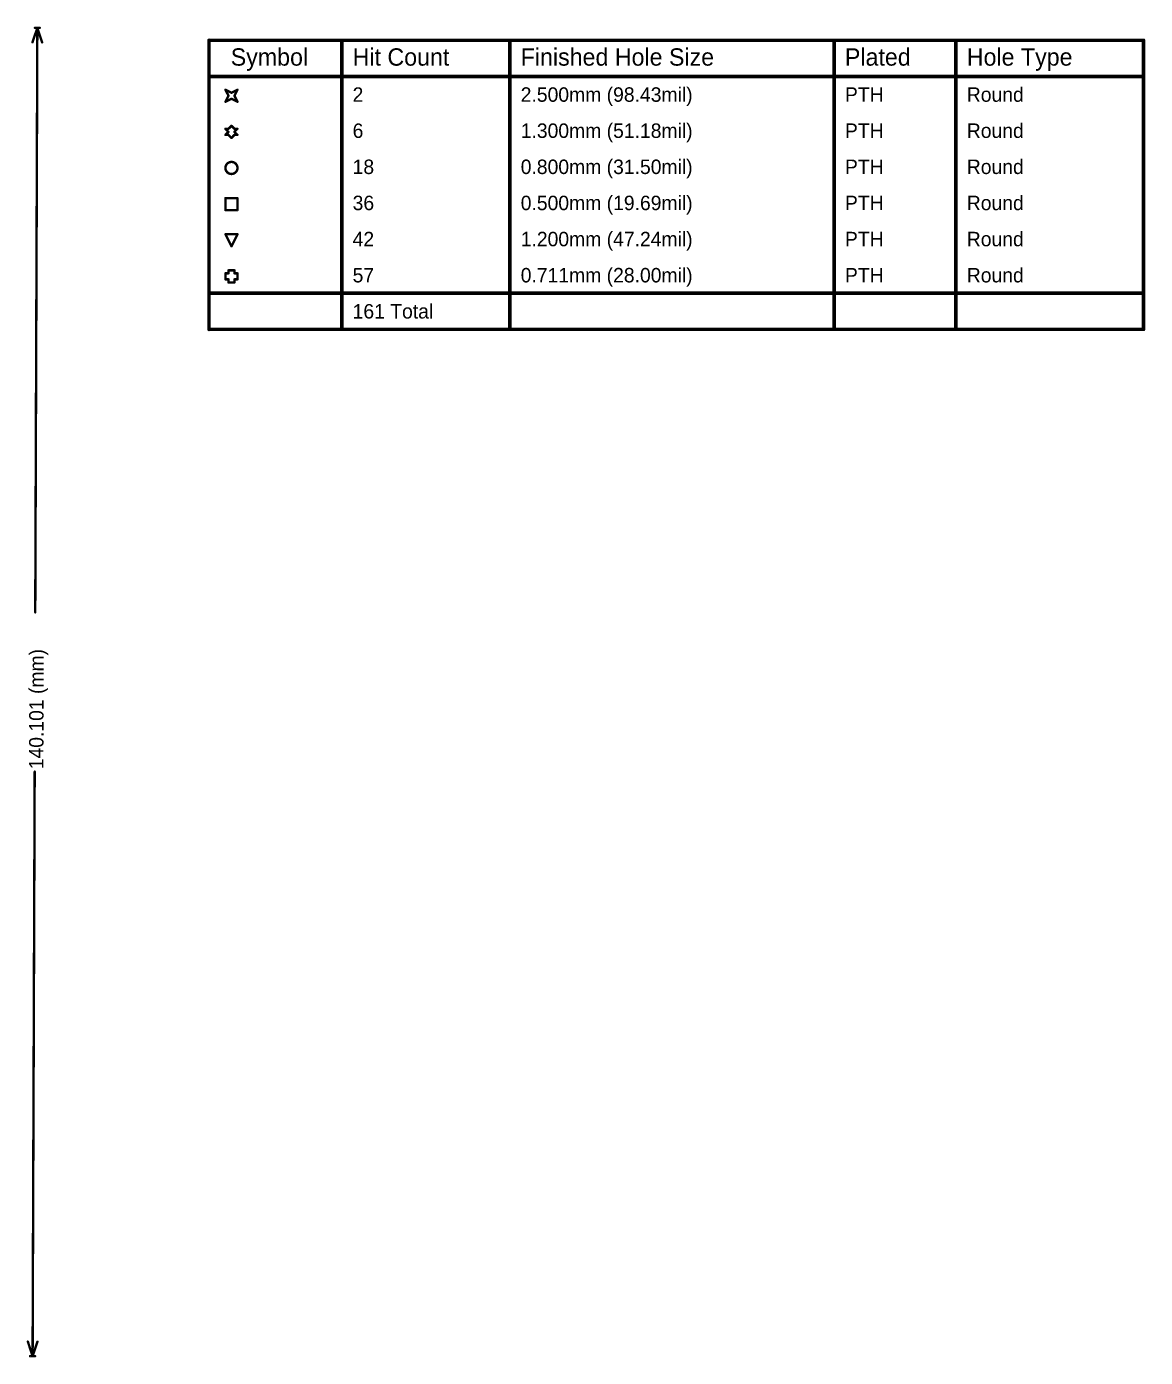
# Model space of a CAD drawing. Header units: millimetres. Extents: x 25 to 277, y 19 to 169.
# Drawn here: x 158.9 to 276.8, y 25.3 to 165.6 of the extents above; entities that cross this region are included whole.
import ezdxf

# ---------------------------------------------------------------- set-up
doc = ezdxf.new("R2010")
doc.units = ezdxf.units.MM
doc.layers.add('DrillDrawing', color=1, linetype='Continuous')
doc.layers.add('Mechanical1', color=6, linetype='Continuous')

msp = doc.modelspace()

# ---------------------------------------------------------------- linework, layer by layer
at = {"layer": 'DrillDrawing'}
for points, const_width in [([(178.1, 164.18), (276.63, 164.18)], 0.381), ([(178.1, 133.7), (178.1, 164.18)], 0.381), ([(192.09, 133.7), (192.09, 164.18)], 0.381), ([(209.82, 133.7), (209.82, 164.18)], 0.381), ([(244, 133.7), (244, 164.18)], 0.381), ([(256.84, 133.7), (256.84, 164.18)], 0.381), ([(276.63, 133.7), (276.63, 164.18)], 0.381), ([(178.1, 160.37), (276.63, 160.37)], 0.381), ([(179.83, 158.97), (180.47, 158.66)], 0.254), ([(179.83, 158.97), (180.15, 158.34)], 0.254), ([(180.47, 158.66), (181.1, 158.97)], 0.254), ([(180.78, 158.34), (181.1, 158.97)], 0.254), ([(179.83, 157.7), (180.15, 158.34)], 0.254), ([(179.83, 157.7), (180.47, 158.02)], 0.254), ([(180.47, 158.02), (181.1, 157.7)], 0.254), ([(180.78, 158.34), (181.1, 157.7)], 0.254), ([(179.83, 154.85), (180.15, 154.53)], 0.254), ([(179.83, 154.85), (180.15, 154.85)], 0.254), ([(179.83, 154.21), (180.15, 154.53)], 0.254), ([(180.15, 154.85), (180.47, 155.16)], 0.254), ([(180.47, 155.16), (180.78, 154.85)], 0.254), ([(180.78, 154.85), (181.1, 154.85)], 0.254), ([(180.78, 154.53), (181.1, 154.85)], 0.254), ([(180.78, 154.53), (181.1, 154.21)], 0.254), ([(179.83, 154.21), (180.15, 154.21)], 0.254), ([(180.15, 154.21), (180.47, 153.89)], 0.254), ([(180.47, 153.89), (180.78, 154.21)], 0.254), ([(180.78, 154.21), (181.1, 154.21)], 0.254), ([(179.83, 147.54), (181.1, 147.54)], 0.254), ([(179.83, 146.27), (179.83, 147.54)], 0.254), ([(181.1, 146.27), (181.1, 147.54)], 0.254), ([(179.83, 146.27), (181.1, 146.27)], 0.254), ([(179.83, 143.73), (181.1, 143.73)], 0.254), ([(179.83, 143.73), (180.47, 142.46)], 0.254), ([(180.47, 142.46), (181.1, 143.73)], 0.254), ([(179.83, 138.97), (179.83, 139.61)], 0.254), ([(179.83, 139.61), (180.15, 139.61)], 0.254), ([(179.83, 138.97), (180.15, 138.97)], 0.254), ([(180.15, 139.61), (180.15, 139.92)], 0.254), ([(180.15, 139.92), (180.78, 139.92)], 0.254), ([(180.15, 138.65), (180.15, 138.97)], 0.254), ([(180.78, 139.61), (180.78, 139.92)], 0.254), ([(180.78, 139.61), (181.1, 139.61)], 0.254), ([(180.78, 138.97), (181.1, 138.97)], 0.254), ([(180.78, 138.65), (180.78, 138.97)], 0.254), ([(181.1, 138.97), (181.1, 139.61)], 0.254), ([(178.1, 137.51), (276.63, 137.51)], 0.381), ([(180.15, 138.65), (180.78, 138.65)], 0.254), ([(178.1, 133.7), (276.63, 133.7)], 0.381)]:
    msp.add_lwpolyline(points, dxfattribs=dict(at, const_width=const_width))
for points, const_width in [([(178, 164.18, 1), (178.2, 164.18, 1)], 0.191), ([(178, 164.18, 1), (178.2, 164.18, 1)], 0.191), ([(192, 164.18, 1), (192.19, 164.18, 1)], 0.191), ([(209.72, 164.18, 1), (209.91, 164.18, 1)], 0.191), ([(243.9, 164.18, 1), (244.09, 164.18, 1)], 0.191), ([(256.75, 164.18, 1), (256.94, 164.18, 1)], 0.191), ([(276.53, 164.18, 1), (276.72, 164.18, 1)], 0.191), ([(276.53, 164.18, 1), (276.72, 164.18, 1)], 0.191), ([(178, 160.37, 1), (178.2, 160.37, 1)], 0.191), ([(276.53, 160.37, 1), (276.72, 160.37, 1)], 0.191), ([(179.77, 158.97, 1), (179.89, 158.97, 1)], 0.127), ([(179.77, 158.97, 1), (179.89, 158.97, 1)], 0.127), ([(180.4, 158.66, 1), (180.53, 158.66, 1)], 0.127), ([(180.4, 158.66, 1), (180.53, 158.66, 1)], 0.127), ([(181.04, 158.97, 1), (181.16, 158.97, 1)], 0.127), ([(181.04, 158.97, 1), (181.16, 158.97, 1)], 0.127), ([(179.77, 157.7, 1), (179.89, 157.7, 1)], 0.127), ([(179.77, 157.7, 1), (179.89, 157.7, 1)], 0.127), ([(180.08, 158.34, 1), (180.21, 158.34, 1)], 0.127), ([(180.08, 158.34, 1), (180.21, 158.34, 1)], 0.127), ([(180.4, 158.02, 1), (180.53, 158.02, 1)], 0.127), ([(180.4, 158.02, 1), (180.53, 158.02, 1)], 0.127), ([(180.72, 158.34, 1), (180.85, 158.34, 1)], 0.127), ([(180.72, 158.34, 1), (180.85, 158.34, 1)], 0.127), ([(181.04, 157.7, 1), (181.16, 157.7, 1)], 0.127), ([(181.04, 157.7, 1), (181.16, 157.7, 1)], 0.127), ([(179.77, 154.85, 1), (179.89, 154.85, 1)], 0.127), ([(179.77, 154.85, 1), (179.89, 154.85, 1)], 0.127), ([(180.08, 154.85, 1), (180.21, 154.85, 1)], 0.127), ([(180.08, 154.85, 1), (180.21, 154.85, 1)], 0.127), ([(180.08, 154.53, 1), (180.21, 154.53, 1)], 0.127), ([(180.08, 154.53, 1), (180.21, 154.53, 1)], 0.127), ([(180.4, 155.16, 1), (180.53, 155.16, 1)], 0.127), ([(180.4, 155.16, 1), (180.53, 155.16, 1)], 0.127), ([(180.72, 154.85, 1), (180.85, 154.85, 1)], 0.127), ([(180.72, 154.85, 1), (180.85, 154.85, 1)], 0.127), ([(180.72, 154.53, 1), (180.85, 154.53, 1)], 0.127), ([(180.72, 154.53, 1), (180.85, 154.53, 1)], 0.127), ([(181.04, 154.85, 1), (181.16, 154.85, 1)], 0.127), ([(181.04, 154.85, 1), (181.16, 154.85, 1)], 0.127), ([(179.77, 154.21, 1), (179.89, 154.21, 1)], 0.127), ([(179.77, 154.21, 1), (179.89, 154.21, 1)], 0.127), ([(180.08, 154.21, 1), (180.21, 154.21, 1)], 0.127), ([(180.08, 154.21, 1), (180.21, 154.21, 1)], 0.127), ([(180.4, 153.89, 1), (180.53, 153.89, 1)], 0.127), ([(180.4, 153.89, 1), (180.53, 153.89, 1)], 0.127), ([(180.72, 154.21, 1), (180.85, 154.21, 1)], 0.127), ([(180.72, 154.21, 1), (180.85, 154.21, 1)], 0.127), ([(181.04, 154.21, 1), (181.16, 154.21, 1)], 0.127), ([(181.04, 154.21, 1), (181.16, 154.21, 1)], 0.127), ([(181.1, 150.72, 1), (179.83, 150.72, 1)], 0.254), ([(179.77, 150.72, 1), (179.89, 150.72, 1)], 0.127), ([(181.04, 150.72, 1), (181.16, 150.72, 1)], 0.127), ([(179.77, 147.54, 1), (179.89, 147.54, 1)], 0.127), ([(179.77, 147.54, 1), (179.89, 147.54, 1)], 0.127), ([(181.04, 147.54, 1), (181.16, 147.54, 1)], 0.127), ([(181.04, 147.54, 1), (181.16, 147.54, 1)], 0.127), ([(179.77, 146.27, 1), (179.89, 146.27, 1)], 0.127), ([(179.77, 146.27, 1), (179.89, 146.27, 1)], 0.127), ([(181.04, 146.27, 1), (181.16, 146.27, 1)], 0.127), ([(181.04, 146.27, 1), (181.16, 146.27, 1)], 0.127), ([(179.77, 143.73, 1), (179.89, 143.73, 1)], 0.127), ([(179.77, 143.73, 1), (179.89, 143.73, 1)], 0.127), ([(181.04, 143.73, 1), (181.16, 143.73, 1)], 0.127), ([(181.04, 143.73, 1), (181.16, 143.73, 1)], 0.127), ([(180.4, 142.46, 1), (180.53, 142.46, 1)], 0.127), ([(180.4, 142.46, 1), (180.53, 142.46, 1)], 0.127), ([(179.77, 139.61, 1), (179.89, 139.61, 1)], 0.127), ([(179.77, 139.61, 1), (179.89, 139.61, 1)], 0.127), ([(179.77, 138.97, 1), (179.89, 138.97, 1)], 0.127), ([(179.77, 138.97, 1), (179.89, 138.97, 1)], 0.127), ([(180.08, 139.92, 1), (180.21, 139.92, 1)], 0.127), ([(180.08, 139.92, 1), (180.21, 139.92, 1)], 0.127), ([(180.08, 139.61, 1), (180.21, 139.61, 1)], 0.127), ([(180.08, 139.61, 1), (180.21, 139.61, 1)], 0.127), ([(180.08, 138.97, 1), (180.21, 138.97, 1)], 0.127), ([(180.08, 138.97, 1), (180.21, 138.97, 1)], 0.127), ([(180.72, 139.92, 1), (180.85, 139.92, 1)], 0.127), ([(180.72, 139.92, 1), (180.85, 139.92, 1)], 0.127), ([(180.72, 139.61, 1), (180.85, 139.61, 1)], 0.127), ([(180.72, 139.61, 1), (180.85, 139.61, 1)], 0.127), ([(180.72, 138.97, 1), (180.85, 138.97, 1)], 0.127), ([(180.72, 138.97, 1), (180.85, 138.97, 1)], 0.127), ([(181.04, 139.61, 1), (181.16, 139.61, 1)], 0.127), ([(181.04, 139.61, 1), (181.16, 139.61, 1)], 0.127), ([(181.04, 138.97, 1), (181.16, 138.97, 1)], 0.127), ([(181.04, 138.97, 1), (181.16, 138.97, 1)], 0.127), ([(178, 137.51, 1), (178.2, 137.51, 1)], 0.191), ([(180.08, 138.65, 1), (180.21, 138.65, 1)], 0.127), ([(180.08, 138.65, 1), (180.21, 138.65, 1)], 0.127), ([(180.72, 138.65, 1), (180.85, 138.65, 1)], 0.127), ([(180.72, 138.65, 1), (180.85, 138.65, 1)], 0.127), ([(276.53, 137.51, 1), (276.72, 137.51, 1)], 0.191), ([(178, 133.7, 1), (178.2, 133.7, 1)], 0.191), ([(178, 133.7, 1), (178.2, 133.7, 1)], 0.191), ([(192, 133.7, 1), (192.19, 133.7, 1)], 0.191), ([(209.72, 133.7, 1), (209.91, 133.7, 1)], 0.191), ([(243.9, 133.7, 1), (244.09, 133.7, 1)], 0.191), ([(256.75, 133.7, 1), (256.94, 133.7, 1)], 0.191), ([(276.53, 133.7, 1), (276.72, 133.7, 1)], 0.191), ([(276.53, 133.7, 1), (276.72, 133.7, 1)], 0.191)]:
    msp.add_lwpolyline(points, format="xyb", close=True, dxfattribs=dict(at, const_width=const_width))
at = {"layer": 'Mechanical1', "const_width": 0.254}
for points in [[(159.49, 163.98), (160, 165.5)], [(159.75, 165.5), (160.25, 165.5)], [(159.78, 103.85), (160, 165.5)], [(160, 165.5), (160.5, 163.97)], [(159.5, 25.4), (159.72, 87.05)], [(159, 26.93), (159.5, 25.4)], [(159.5, 25.4), (160.01, 26.92)], [(159.25, 25.4), (159.75, 25.4)]]:
    msp.add_lwpolyline(points, dxfattribs=at)
at = {"layer": 'Mechanical1', "const_width": 0.127}
for points in [[(159.68, 165.5, 1), (159.81, 165.5, 1)], [(159.94, 165.5, 1), (160.06, 165.5, 1)], [(159.94, 165.5, 1), (160.06, 165.5, 1)], [(159.94, 165.5, 1), (160.06, 165.5, 1)], [(160.19, 165.5, 1), (160.32, 165.5, 1)], [(159.42, 163.98, 1), (159.55, 163.98, 1)], [(160.44, 163.97, 1), (160.57, 163.97, 1)], [(159.72, 103.85, 1), (159.84, 103.85, 1)], [(159.66, 87.05, 1), (159.78, 87.05, 1)], [(158.93, 26.93, 1), (159.06, 26.93, 1)], [(159.95, 26.92, 1), (160.08, 26.92, 1)], [(159.18, 25.4, 1), (159.31, 25.4, 1)], [(159.44, 25.4, 1), (159.56, 25.4, 1)], [(159.44, 25.4, 1), (159.56, 25.4, 1)], [(159.44, 25.4, 1), (159.56, 25.4, 1)], [(159.69, 25.4, 1), (159.82, 25.4, 1)]]:
    msp.add_lwpolyline(points, format="xyb", close=True, dxfattribs=at)

# ---------------------------------------------------------------- texts
at = {"layer": 'DrillDrawing'}
for s, height, p in [('Symbol', 1.829, (180.39, 161.51)), ('Hit Count', 1.829, (193.24, 161.51)), ('Finished Hole Size', 1.8288, (210.96, 161.51)), ('Plated', 1.829, (245.14, 161.51)), ('Hole Type', 1.829, (257.99, 161.51)), ('2', 1.52, (193.24, 157.7)), ('2.500mm (98.43mil)', 1.524, (210.96, 157.7)), ('PTH', 1.524, (245.14, 157.7)), ('Round', 1.524, (257.99, 157.7)), ('6', 1.52, (193.24, 153.89)), ('1.300mm (51.18mil)', 1.524, (210.96, 153.89)), ('PTH', 1.524, (245.14, 153.89)), ('Round', 1.524, (257.99, 153.89)), ('18', 1.524, (193.24, 150.08)), ('0.800mm (31.50mil)', 1.524, (210.96, 150.08)), ('PTH', 1.524, (245.14, 150.08)), ('Round', 1.524, (257.99, 150.08)), ('36', 1.524, (193.24, 146.27)), ('0.500mm (19.69mil)', 1.524, (210.96, 146.27)), ('PTH', 1.524, (245.14, 146.27)), ('Round', 1.524, (257.99, 146.27)), ('42', 1.524, (193.24, 142.46)), ('1.200mm (47.24mil)', 1.524, (210.96, 142.46)), ('PTH', 1.524, (245.14, 142.46)), ('Round', 1.524, (257.99, 142.46)), ('57', 1.524, (193.24, 138.65)), ('0.711mm (28.00mil)', 1.524, (210.96, 138.65)), ('PTH', 1.524, (245.14, 138.65)), ('Round', 1.524, (257.99, 138.65)), ('161 Total', 1.524, (193.24, 134.84))]:
    msp.add_text(s, height=height, dxfattribs=at).set_placement(p)
at = {"layer": 'Mechanical1'}
msp.add_text('140.101 (mm)', height=1.524, rotation=89.7955, dxfattribs=at).set_placement((160.64, 87.3))

doc.saveas('drawing.dxf')
